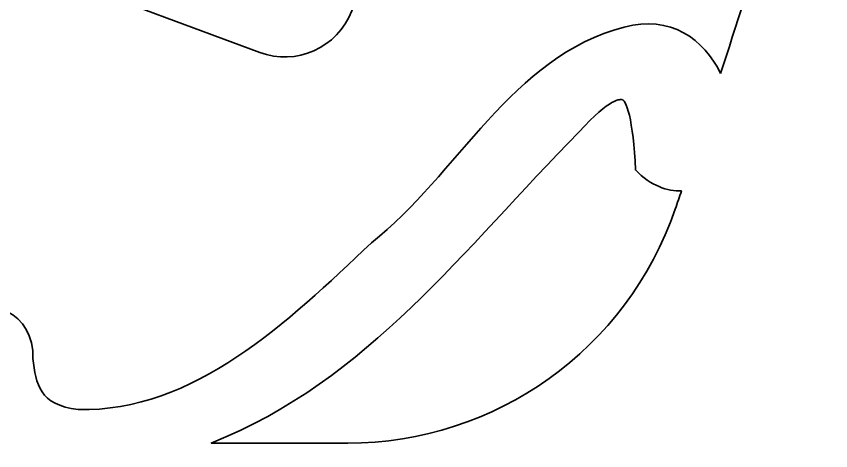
# Model space of a CAD drawing. Header units: inches. Extents: x -3.5 to 26.9, y -12.5 to 13.2.
# Drawn here: x 16.815 to 17.499, y -11.619 to -11.255 of the extents above; entities that cross this region are included whole.
import ezdxf

# ---------------------------------------------------------------- set-up
doc = ezdxf.new("R2010")
doc.units = ezdxf.units.IN
doc.header["$MEASUREMENT"] = 0
doc.layers.add('Bouquet Lantern - Floral Panels', color=7, linetype='Continuous', lineweight=0)

msp = doc.modelspace()

# ---------------------------------------------------------------- linework, layer by layer
at = {"layer": 'Bouquet Lantern - Floral Panels', "color": 250, "lineweight": 35, "true_color": 0x231f20}
for points, knots in [([(17.63785, -7.69365), (17.62979, -7.66976), (17.60548, -7.64879), (17.58715, -7.64879), (17.58715, -7.64879), (17.24215, -7.64879), (17.24215, -7.64879), (17.2259, -7.64879), (17.23437, -7.61906), (17.24965, -7.61906), (17.24965, -7.61906), (17.50229, -7.61906), (17.50229, -7.61906), (17.53507, -7.61906), (17.56854, -7.56767), (17.5484, -7.51156), (17.43562, -7.19642), (17.05798, -6.77267), (16.76201, -6.77267), (16.76201, -6.77267), (16.50632, -6.77267), (16.50632, -6.77267), (16.2134, -6.77267), (15.85229, -7.15531), (15.72368, -7.51156), (15.70673, -7.55851), (15.74298, -7.61906), (15.77396, -7.61906), (15.77396, -7.61906), (16.00382, -7.61906), (16.00382, -7.61906), (16.01937, -7.61906), (16.02687, -7.64879), (16.01048, -7.64879), (16.01048, -7.64879), (15.68562, -7.64879), (15.68562, -7.64879), (15.66368, -7.64879), (15.64035, -7.66629), (15.63257, -7.68684), (15.49257, -8.05629), (15.27215, -8.76115), (15.27215, -9.43004), (15.27215, -10.43198), (15.49257, -11.2824), (15.71229, -11.87323), (15.72521, -11.90753), (15.75132, -11.94017), (15.78007, -11.94017), (15.78007, -11.94017), (16.01993, -11.94017), (16.01993, -11.94017), (16.07035, -11.94017), (16.07146, -11.97323), (16.0566, -11.97323), (16.0566, -11.97323), (15.83729, -11.97323), (15.83729, -11.97323), (15.79312, -11.97323), (15.76673, -12.03642), (15.7909, -12.08406), (15.88229, -12.26295), (15.97743, -12.52656), (16.11812, -12.52337), (16.11812, -12.52337), (17.11771, -12.52337), (17.11771, -12.52337), (17.27146, -12.52434), (17.37104, -12.26628), (17.46021, -12.08198), (17.48312, -12.03462), (17.45618, -11.97323), (17.41285, -11.97323), (17.41285, -11.97323), (17.19285, -11.97323), (17.19285, -11.97323), (17.17535, -11.97323), (17.1784, -11.94017), (17.22854, -11.94017), (17.22854, -11.94017), (17.46924, -11.94017), (17.46924, -11.94017), (17.5034, -11.94017), (17.53437, -11.90198), (17.54812, -11.85976), (17.79465, -11.16226), (18.01201, -10.44115), (18.01201, -9.43003), (18.01201, -8.67281), (17.7634, -8.0667), (17.63785, -7.69365), (17.63785, -7.69365), (17.63785, -7.69365), (17.63785, -7.69365), (17.63785, -7.69365), (17.63785, -7.69365), (17.63785, -7.69365)], [0, 0, 0, 0, 1, 1, 1, 2, 2, 2, 3, 3, 3, 4, 4, 4, 5, 5, 5, 6, 6, 6, 7, 7, 7, 8, 8, 8, 9, 9, 9, 10, 10, 10, 11, 11, 11, 12, 12, 12, 13, 13, 13, 14, 14, 14, 15, 15, 15, 16, 16, 16, 17, 17, 17, 18, 18, 18, 19, 19, 19, 20, 20, 20, 21, 21, 21, 22, 22, 22, 23, 23, 23, 24, 24, 24, 25, 25, 25, 26, 26, 26, 27, 27, 27, 28, 28, 28, 29, 29, 29, 30, 30, 30, 31, 31, 31, 32, 32, 32, 32]), ([(17.40646, -11.30268), (17.39271, -11.27379), (17.36396, -11.25295), (17.32548, -11.26379), (17.2309, -11.28754), (17.18548, -11.38823), (17.11298, -11.44476), (17.04298, -11.51143), (16.96382, -11.58712), (16.8666, -11.5849), (16.83354, -11.58073), (16.83132, -11.56365), (16.82854, -11.54198), (16.82979, -11.50462), (16.7916, -11.48337), (16.76465, -11.51559), (16.73812, -11.55476), (16.75173, -11.5899), (16.78076, -11.61295), (16.78076, -11.61295), (16.34493, -11.61295), (16.34493, -11.61295), (16.36979, -11.54851), (16.41521, -11.44601), (16.41354, -11.39031), (16.43562, -11.40504), (16.45757, -11.41476), (16.47173, -11.41934), (16.47173, -11.41934), (16.47173, -11.41934), (16.47173, -11.41934), (16.47173, -11.41934), (16.63937, -11.4817), (16.63937, -11.4817), (16.66965, -11.49323), (16.70493, -11.47795), (16.71673, -11.4467), (16.73729, -11.38573), (16.79771, -11.26101), (16.79479, -11.19462), (16.81632, -11.20879), (16.83757, -11.21809), (16.85146, -11.22254), (16.85146, -11.22254), (16.85146, -11.22254), (16.85146, -11.22254), (16.85146, -11.22254), (17.0191, -11.2849), (17.0191, -11.2849), (17.04937, -11.29642), (17.08465, -11.28115), (17.09646, -11.2499), (17.1159, -11.19212), (17.17576, -11.06615), (17.17437, -11.00365), (17.19743, -11.01962), (17.2209, -11.03004), (17.2359, -11.0349), (17.2359, -11.0349), (17.2359, -11.0349), (17.2359, -11.0349), (17.2359, -11.0349), (17.40354, -11.09726), (17.40354, -11.09726), (17.43382, -11.10879), (17.4691, -11.09351), (17.4809, -11.06226), (17.48271, -11.05642), (17.48479, -11.05045), (17.48701, -11.04434), (17.46007, -11.13615), (17.43285, -11.22226), (17.40632, -11.30254), (17.40632, -11.30254), (17.40632, -11.30254), (17.40632, -11.30254), (17.40632, -11.30254), (17.40646, -11.30268), (17.40646, -11.30268)], [0, 0, 0, 0, 1, 1, 1, 2, 2, 2, 3, 3, 3, 4, 4, 4, 5, 5, 5, 6, 6, 6, 7, 7, 7, 8, 8, 8, 9, 9, 9, 10, 10, 10, 11, 11, 11, 12, 12, 12, 13, 13, 13, 14, 14, 14, 15, 15, 15, 16, 16, 16, 17, 17, 17, 18, 18, 18, 19, 19, 19, 20, 20, 20, 21, 21, 21, 22, 22, 22, 23, 23, 23, 24, 24, 24, 25, 25, 25, 26, 26, 26, 26]), ([(17.36826, -11.41643), (17.32812, -11.53406), (17.21743, -11.61309), (17.09312, -11.61309), (17.09312, -11.61309), (16.9784, -11.61309), (16.9784, -11.61309), (17.11118, -11.5599), (17.19048, -11.44948), (17.28743, -11.35184), (17.31423, -11.32198), (17.32271, -11.32448), (17.32312, -11.32462), (17.32673, -11.32295), (17.33326, -11.34142), (17.33493, -11.38365), (17.34771, -11.39726), (17.36201, -11.40142), (17.37354, -11.40129), (17.37187, -11.40629), (17.37007, -11.41142), (17.3684, -11.41643), (17.3684, -11.41643), (17.36826, -11.41643), (17.36826, -11.41643), (17.36826, -11.41643), (17.36826, -11.41643), (17.36826, -11.41643)], [0, 0, 0, 0, 1, 1, 1, 2, 2, 2, 3, 3, 3, 4, 4, 4, 5, 5, 5, 6, 6, 6, 7, 7, 7, 8, 8, 8, 9, 9, 9, 9])]:
    msp.add_open_spline(points, degree=3, knots=knots, dxfattribs=at)

doc.saveas('drawing.dxf')
